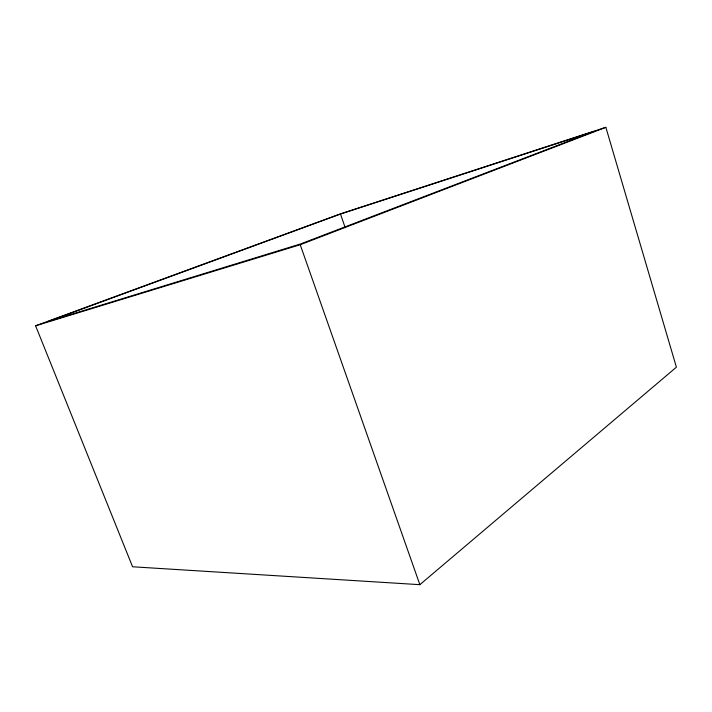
<?xml version="1.0" encoding="UTF-8"?>
<svg xmlns="http://www.w3.org/2000/svg" width="712" height="712" viewBox="0 0 712 712"><rect width="100%" height="100%" fill="white"/><g stroke="black" fill="none" stroke-linecap="round" stroke-linejoin="round"><path stroke-width="1.07" d="M419.858 584.677L676.4 367.178L605.859 127.323L340.318 213.911L35.6 325.793L132.583 566.779L419.858 584.677L300.215 244.723L35.6 325.793M300.215 244.723L605.859 127.323M340.496 214.036L47.544 321.664L300.606 243.94L594.36 131.311L340.496 214.036L345.187 227.689"/></g></svg>
